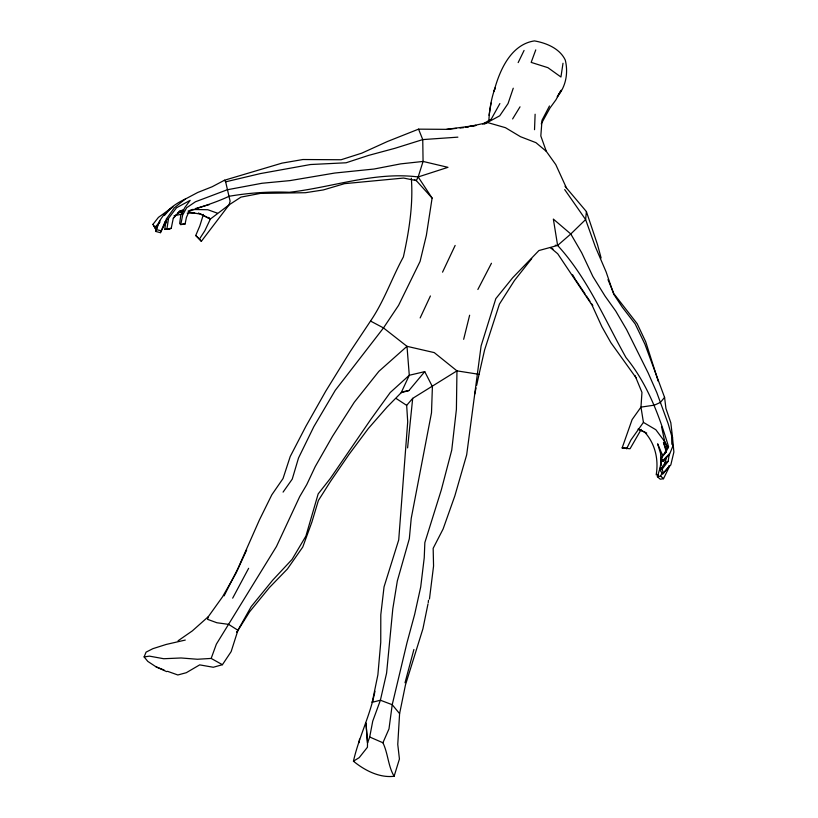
<?xml version="1.0" encoding="UTF-8"?>
<svg xmlns="http://www.w3.org/2000/svg" width="818" height="818" viewBox="0 0 818 818"><rect width="100%" height="100%" fill="white"/><g stroke="black" fill="none" stroke-linecap="round" stroke-linejoin="round"><path stroke-width="1.23" d="M488.878 120.154C489.532 109.275 491.321 98.272 495.084 88.007L494.041 91.227C499.471 70.604 510.8 44.458 534.42 40.9C546.373 42.976 559.798 48.487 565.279 60.062C568.398 72.812 565.995 86.626 557.262 96.667L561.138 90.236L555.964 99.796L549.982 108.007L541.24 123.876M534.522 129.694L535.115 114.223M427.988 603.919L422.916 628.797L405.462 684.922L399.593 713.644L397.763 744.411L399.429 759.012L394.112 776.272C379.45 778.082 364.572 770.362 353.437 761.2C358.836 737.315 370.206 715.341 374.961 691.261M671.967 444.327L672.498 437.201L670.821 422.773L665.934 408.499L664.574 397.364L644.891 344.153L635.197 323.969L622.222 307.098L613.745 294.235L606.138 271.965L595.31 246.678L585.616 219.561L564.696 189.592M531.72 258.621L514.45 280.502L499.42 304.112L484.593 349.951L479.051 374.337L456.955 370.861L412.691 398.356L407.589 447.886M565.034 186.289L586.404 211.576L585.616 219.561L570.79 233.979L557.62 245.441L538.929 250.533L512.681 277.762L495.82 298.642L481.107 345.871L466.669 454.849L454.859 495.841L443.111 528.99L433.162 548.316L433.56 566.015L429.46 599.032M428.243 602.682L428.489 600.218M672.498 437.201L673.879 452.027L670.821 464.91L662.723 473.949L659.993 470.115L665.371 462.426L665.995 457.354M183.774 210.379L180.226 210.768L173.263 218.345L171.238 228.253L164.745 229.408L166.197 219.204L174.295 207.874L185.165 199.132L197.762 192.455L212.118 186.77L224.459 180.246L281.975 163.14L302.905 159.52L341.086 159.755L361.832 153.14L387.456 141.494L418.55 129.152L446.659 129.346L456.372 128.375M669.032 465.698L668.684 468.07L663.5 478.724L660.249 479.205L657.365 476.71L660.024 468.06L662.283 454.624L657.641 443.816L660.566 453.499L661.22 465.606M359.01 742.703L359.531 739.155M563.009 63.252L560.943 77.015L547.907 67.669L531.168 62.393L535.77 49.878M659.993 470.115L662.069 469.276L668.153 461.362L669.359 453.407M166.831 229.469L168.58 218.273L176.514 207.792L190.165 200.349L184.807 207.567L180.788 215.226L179.643 223.58L180.788 224.623L185.093 223.979L186.412 217.435L189.142 211.3C202.516 206.381 216.156 202.394 229.091 196.279C248.999 192.864 269.142 191.473 289.327 192.271C332.272 187.445 374.552 171.412 418.172 176.954L432.108 198.079L426.362 235.369L420.074 261.443L398.581 305.349L383.489 327.926L335.268 390.319L313.867 426.607L298.519 457.988L292.241 479.123L283.069 492.119M491.066 103.058L489.052 115.338M664.789 464.634L665.821 458.366M185.165 199.132C171.524 205.43 159.019 216.197 155.676 231.433L160.42 232.69L164.479 224.725L164.991 221.913L167.557 219.112M353.437 761.2L359.225 757.632L367.435 747.243L367.517 742.989L369.705 737.008L372.732 721.159L380.39 700.218L386.597 673.071L392.804 608.827L397.313 581.025L409.327 538.704L411.239 518.305L431.495 412.804L432.405 386.617L424.746 371.638L409.286 375.268L390.227 392.538L371.024 419.092L330.257 478.54L318.161 493.929L305.891 536.127L292.098 559.369L272.599 580.289L251.208 606.588L236.821 632.161M180.788 224.623L182.629 215.134L186.627 207.741L195.441 201.78L227.271 189.766L261.944 183.273L290.001 180.604L334.756 173.038L374 169.029L400.697 163.876L423.07 161.443L447.967 167.332L418.172 176.954L416.311 180.604L432.108 198.079M399.593 713.644L392.221 704.707L380.39 700.218L372.231 702.304L377.885 674.799L380.748 642.273L380.799 614.788L384.041 586.895L398.714 539.931L407.712 421.751L406.669 405.37L412.691 398.356M160.42 232.69L164.991 221.913M474.726 394.102L476.076 387.926M476.618 385.462L479.051 374.337M463.663 339.317L469.634 315.216M405.012 682.785L413.908 649.472M246.688 549.941L236.013 573.152L222.496 596.874L208.293 616.7L207.578 619.349L216.903 622.754L228.59 624.359L237.946 630.269L231.136 651.629L222.424 664.697L213.304 667.263L199.684 664.87L186.289 672.713L177.843 674.973L167.506 671.302M372.231 702.304L372.65 700.791M203.396 214.418L199.837 225.86L195.737 235.492L201.351 241.31L229.081 204.868L240.973 197.118L260.4 193.396L305.411 192.711L323.304 189.94L344.572 183.651L403.581 178.058L416.311 180.604L414.317 179.653M418.172 176.954L423.07 161.443L422.753 139.592L418.55 129.152M513.254 88.211L508.05 103.569L499.726 115.798L484.328 124.152M185.277 640.065L166.146 644.461L152.884 648.674L146.074 652.14L144.121 656.915L149.469 656.138L163.733 658.725L181.095 657.979L197.394 659.257L211.167 658.429L216.371 644.134L276.464 546.496L299.705 496.608L306.75 484.604L315.247 466.577L332.476 436.352L354.276 402.251L378.887 371.331L406.996 346.331L434.256 352.609L456.955 370.861L456.403 409.399L451.74 450.115L441.342 489.808L424.849 542.6L424.235 557.764L420.718 586.935L414.665 614.359L406.965 642.836L392.221 704.707L388.99 728.899L382.916 742.764C388.1 753.521 388.059 766.077 394.112 776.272M641.22 429.409L630.044 448.765L622.14 447.947L632.12 419.573L640.975 407.129L641.956 392.405L634.983 375.472M155.676 231.433L159.766 220.87M657.365 476.71L660.668 476.117L662.059 472.743M664.584 453.397L667.273 447.364L668.541 446.71C659.042 415.023 647.263 383.57 626.015 357.599C604.645 319.439 587.508 277.997 557.62 245.441L553.357 219.091L570.79 233.979L581.68 252.742L592.897 276.515L605.075 296.136L615.698 310.993L626.629 329.664L648.153 372.916L656.793 392.548L668.142 423.683L671.588 435.585L672.713 446.434L669.584 454.256L663.05 461.444L660.77 458.284L665.555 452.712L668.541 446.71M237.108 631.823L249.592 611.803L269.398 587.59L287.445 568.95L302.783 546.997L311.863 522.16L318.386 500.483L330.533 481.342L348.959 454.491L368.284 428.581L387.088 407.027L401.178 392.701L409.286 375.268L406.996 346.331L383.489 327.926L370.523 321.045L349.94 351.975L325.799 391.096L305.86 426.352L290.216 456.536L283.028 478.55L271.821 494.798L259.48 519.808L237.864 568.674L224.101 595.862M420.155 317.946L430.411 295.963M442.548 272.159L455.145 245.441M224.459 180.246L225.645 181.831L230.103 201.146L229.081 204.868L210.379 219.04L204.827 230.768L199.449 239.071L201.351 241.31M518.162 62.597L524.072 50.45M626.578 448.816L630.923 439.992L643.429 422.385L640.975 407.129L654.41 405.135L660.382 402.446L664.574 397.364M477.865 289.49L491.454 263.263M549.471 105.992L542.017 120.246L540.821 135.972L546.312 151.361L555.79 164.623L566.567 188.222M232.67 598.163L248.631 568.305M499.88 103.569L491.27 119.091L482.794 124.121M370.523 321.045C384.174 301.085 391.842 278.069 403.376 256.944C409.051 231.136 413.325 204.715 411.331 178.222M512.62 118.937L520.023 106.821M157.404 227.445L155.645 229.04L152.986 224.326L158.457 217.353L172.956 207.015M660.77 458.284L665.555 452.712M164.479 224.725L166.8 221.903M662.723 473.949L669.155 466.178M401.178 392.701L408.928 390.544L424.746 371.638M173.334 218.12L176.596 214.336M164.428 215.512L169.878 209.255M662.662 460.769L668.49 454.716M155.645 229.04L154.735 227.404L160.001 222.107M208.293 616.7L192.322 630.903L178.079 640.77M171.238 228.253L169.479 229.244L164.745 229.408M188.068 211.146L191.075 209.899M179.05 211.504L183.61 209.664M665.371 462.426L668.153 461.362M662.283 454.624L664.461 453.98M195.553 208.498L209.459 204.541M177.506 213.161L183.14 211.668M225.645 181.831L260.318 173.6L310.513 164.53L346.055 162.782L368.703 155.369L394.971 148.293L422.753 139.592L457.886 137.148M660.024 468.06L663.286 467.364M466.055 127.148L487.753 122.598L505.452 127.69L520.504 136.708L535.943 142.659L546.312 151.361M402.875 391.761L408.928 390.544M174.101 215.696L182.445 214.071M178.242 212.527L183.058 211.596M466.117 127.209L468.581 126.759M471.045 126.32L475.974 125.43L446.659 129.346M460.013 128.017L463.653 127.649M187.21 213.14L194.664 213.048M192.077 209.48L207.792 209.725L217.404 213.181M622.14 447.947L626.271 448.141M555.238 245.277L557.62 245.441M658.521 475.186L656.2 474.839C658.735 459.583 655.279 443.796 644.717 432.17L638.071 429.061L646.731 433.07M182.946 223.641L185.093 223.979M189.07 212.189L201.075 214.224L210.379 219.04L208.488 217.394M156.156 229.592L160.86 230.686M144.121 656.915L147.792 661.394L156.136 666.885L164.081 670.034M369.705 737.008L382.916 742.764M156.136 666.885L166.657 671.629M198.396 213.007L210.379 219.04M211.167 658.429L222.424 664.697M643.429 422.385L655.842 429.736L664.697 441.567L668.03 447.937M396.311 398.591L406.669 405.37M550.933 247.68L553.029 249.071M550.504 247.731L557.702 253.744L592.068 305.196L601.895 326.74L610.923 342.732L636.148 377.906M660.668 476.117L663.5 478.724M195.737 235.492L199.449 239.071M575.903 280.216L585.054 293.918M586.465 296.024L589.982 301.3M591.394 303.406L592.805 305.513M572.62 274.776L575.197 279.163M152.986 224.326L154.735 227.404M661.179 457.763L663.05 461.444M667.273 447.364L664.697 441.567L661.527 426.536M607.989 279.623L613.858 293.703L637.14 323.652L645.699 341.75L658.275 381.331M666.373 449.91L663.459 442.241L666.333 452.231M662.069 469.276L663.541 473.387M586.404 211.576L597.498 244.633L601.118 257.997M365.963 723.081L367.517 742.989L366.045 723.409"/></g></svg>
